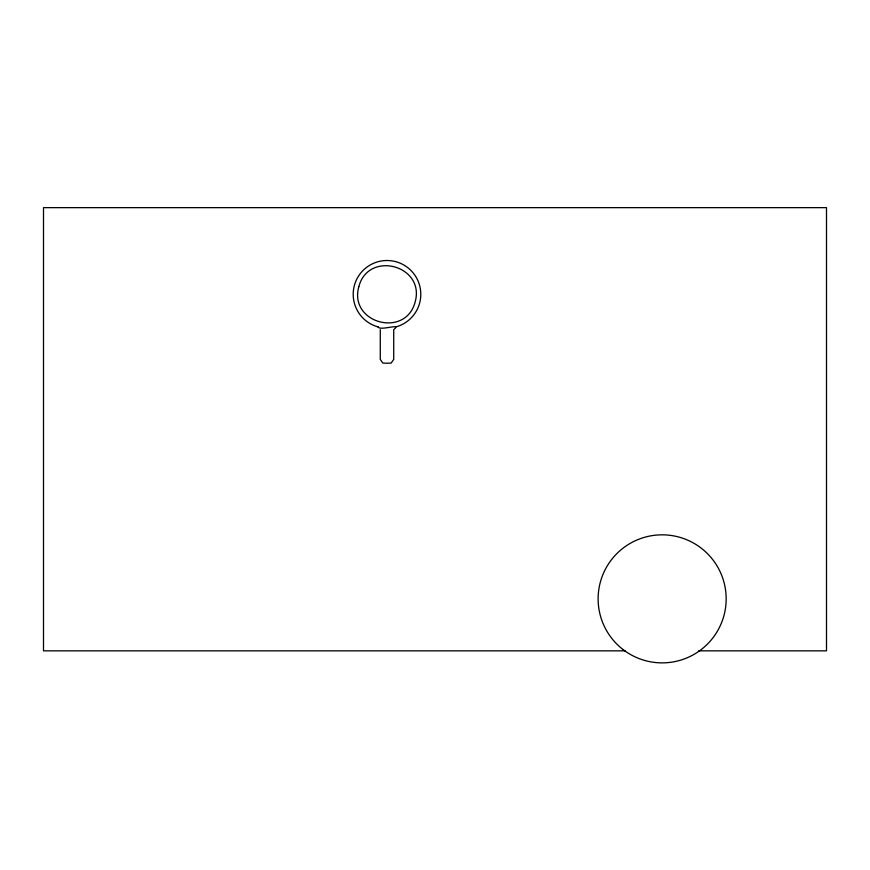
<?xml version="1.0" encoding="UTF-8"?>
<svg xmlns="http://www.w3.org/2000/svg" width="870" height="870" viewBox="0 0 870 870"><rect width="100%" height="100%" fill="white"/><g stroke="black" fill="none" stroke-linecap="round" stroke-linejoin="round"><path stroke-width="1.3" d="M377.906 326.815C379.875 331.383 402.821 322.531 393.719 329.61L393.719 359.419L391.163 363.062L386.998 363.258L382.822 363.062L380.277 359.419L380.277 329.61M625.312 650.847L43.5 650.847L43.5 207.647L826.5 207.647L826.5 650.847L698.719 650.847M378.243 326.957A33.799 33.799 0 0 1 359.31 274.92A33.799 33.799 0 0 1 414.685 274.92A33.799 33.799 0 0 1 395.741 326.957M358.81 286.763C348.631 323.248 405.746 338.55 415.175 301.857C425.354 265.372 368.238 250.071 358.81 286.763M623.007 649.52A64.021 64.021 0 0 0 725.591 607.423A64.021 64.021 0 0 0 637.84 539.628A64.021 64.021 0 0 0 623.007 649.52"/></g></svg>
